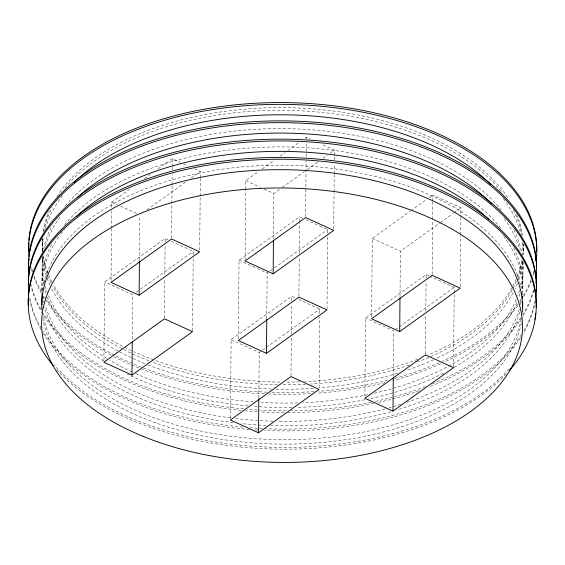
<?xml version="1.0" encoding="UTF-8"?>
<svg xmlns="http://www.w3.org/2000/svg" width="565" height="565" viewBox="0 0 565 565"><rect width="100%" height="100%" fill="white"/><g stroke="black" fill="none" stroke-linecap="round" stroke-linejoin="round"><path stroke-width="0.42" stroke-dasharray="2.83 2.12" d="M523.169 250.627L523.183 244.412A240.443 137.224 0.5 0 1 522.696 255.203M41.923 290.728L41.972 285.537M42.008 281.073L42.128 267.245M42.17 262.781L42.213 257.591M42.269 251.538L42.29 248.946M103.904 360.505L104.589 281.928L165.15 238.501L168.363 239.963M111.037 280.678L111.482 229.185M111.489 228.309L111.644 210.837M111.672 207.341L111.722 202.101L129.533 189.324M132.302 339.311L132.69 294.753L104.589 281.928M139.421 260.352L139.809 215.802M164.457 317.947L164.796 278.679M164.839 274.315L165.086 245.485M165.114 241.989L165.15 238.501M171.583 238.119L172.043 185.751M172.05 184.875L172.141 174.394M172.184 170.023L172.205 167.402M172.212 166.534L172.283 158.666L180.306 162.332M192.552 330.772L193.188 258.311M193.216 254.815L193.251 251.319L169.161 240.33M199.692 250.069L200.158 196.825M200.165 195.956L200.321 178.484M200.328 177.608L200.377 171.492L194.763 168.928M230.435 418.255L231.12 339.678L291.681 296.244L295.7 298.08M238.359 338.788L239.044 260.211L299.605 216.783L302.819 218.245M245.062 260.133L245.676 190.292M245.683 189.423L245.761 180.687L258.579 171.485M258.827 397.93L259.222 352.504L265.635 347.906M266.751 318.462L267.146 273.036L269.286 271.504M273.46 238.939L273.856 193.513L279.555 189.423M290.989 375.697L291.321 337.305M291.356 333.809L291.611 304.111M291.646 300.615L291.681 296.244M298.913 296.23L299.259 256.962M299.288 253.473L299.556 222.893M299.563 222.024L299.605 216.783M305.623 216.699L306.11 160.841M306.152 156.47L306.272 142.493M306.301 138.997L306.315 137.253L310.333 139.082M319.098 387.647L319.712 316.937M319.748 313.441L319.783 309.069L296.498 298.447M327.015 309.055L327.651 236.594M327.679 233.098L327.707 229.602L306.032 219.714M333.731 228.656L334.042 192.884M334.056 192.008L334.205 174.536M334.212 173.667L334.296 164.055M334.332 159.69L334.367 156.194M334.374 155.319L334.416 150.078L321.57 144.216M364.898 396.538L365.583 317.961L426.144 274.526L429.351 275.995M371.608 317.014L372.293 238.437L410.056 211.352M393.289 376.212L393.685 330.786L365.583 317.961M399.992 297.557L400.394 251.263L439.577 223.154M425.452 353.98L425.791 314.712M425.819 311.223L426.081 281.518M426.109 278.022L426.144 274.526M432.161 274.449L432.635 220.336M432.642 219.46L432.79 201.995M432.797 201.119L432.854 195.003L460.955 207.828L460.878 216.565M453.547 366.805L454.189 293.468M454.196 292.599L454.246 287.352L430.156 276.363M460.27 286.406L460.708 235.782M460.715 234.906L460.87 217.44M522.844 287.218L522.964 273.382M523.006 268.919L523.063 262.005M42.326 244.483L42.509 238.275M144.492 178.597L150.191 174.507M158.03 168.886L172.283 158.666M146.942 209.82L185.419 182.227M191.118 178.137L200.377 171.492M262.146 168.935L274.258 160.248M279.957 156.159L284.944 152.585M287.797 150.537L298.482 142.874M304.895 138.277L306.315 137.253M136.25 292.197L139.816 289.647M140.523 289.132L193.251 251.319M282.408 187.382L304.493 171.541M307.346 169.493L318.031 161.83M323.018 158.257L327.297 155.184M330.144 153.143L334.416 150.078M269.999 270.995L273.559 268.439M274.272 267.93L327.707 229.602M410.769 210.844L426.441 199.6M429.287 197.559L432.854 195.003M266.348 347.397L319.783 309.069M440.29 222.645L453.116 213.45M453.829 212.934L460.955 207.828M395.105 329.762L398.671 327.213M399.384 326.697L454.246 287.352M245.761 180.687L260.211 187.283M264.222 189.113L273.856 193.513M372.293 238.437L400.394 251.263M183.519 163.801L188.336 165.997M111.722 202.101L117.336 204.664M120.55 206.133L137.408 213.824M239.044 260.211L267.146 273.036M231.12 339.678L259.222 352.504M533.861 270.903A254.031 144.979 0.5 0 1 532.421 275.741M531.015 279.703A254.031 144.979 0.5 0 1 523.112 295.869M521.255 298.843A254.031 144.979 0.5 0 1 519.793 301.06M517.745 303.984A254.031 144.979 0.5 0 1 442.416 361.254M439.238 362.681A254.031 144.979 0.5 0 1 394.398 378.437M387.576 380.231A254.031 144.979 0.5 0 1 318.526 391.305M314.182 391.609A254.031 144.979 0.5 0 1 271.426 392.329M267.068 392.166A254.031 144.979 0.5 0 1 43.696 295.177M41.471 291.491A254.031 144.979 0.5 0 1 33.964 275.381M32.593 271.278A254.031 144.979 0.5 0 1 31.428 267.16M29.994 260.536A254.031 144.979 0.5 0 1 29.719 258.876M522.23 261.185A240.443 137.224 0.5 0 1 517.964 277.366M516.396 281.306A240.443 137.224 0.5 0 1 417.556 361.974M409.293 364.983A240.443 137.224 0.5 0 1 310.863 384.009M305.75 384.292A240.443 137.224 0.5 0 1 281.787 384.779M277.521 384.723A240.443 137.224 0.5 0 1 152.903 362.285M148.878 360.76A240.443 137.224 0.5 0 1 52.7 286.102M51.161 283.072A240.443 137.224 0.5 0 1 48.442 276.977M47.22 273.757A240.443 137.224 0.5 0 1 42.982 256.376M42.431 250.528A240.443 137.224 0.5 0 1 42.65 238.889M43.689 231.473A240.443 137.224 0.5 0 1 52.037 207.567M64.94 188.152A240.443 137.224 0.5 0 1 284.181 110.337A240.443 137.224 0.5 0 1 501.755 192.213M513.197 209.77A240.443 137.224 0.5 0 1 522.004 235.407M523.006 243.748A240.443 137.224 0.5 0 1 522.985 254.561M533.847 272.69A254.031 144.979 0.5 0 1 532.915 275.918M531.291 280.699A254.031 144.979 0.5 0 1 523.536 296.908M521.241 300.629A254.031 144.979 0.5 0 1 518.769 304.309M517.731 305.771A254.031 144.979 0.5 0 1 443.977 362.32M440.82 363.754A254.031 144.979 0.5 0 1 392.682 380.683M385.033 382.646A254.031 144.979 0.5 0 1 316.774 393.212M310.694 393.607A254.031 144.979 0.5 0 1 268.799 394.024M264.448 393.84A254.031 144.979 0.5 0 1 142.239 369.305M138.948 368.013A254.031 144.979 0.5 0 1 114.194 356.819M111.107 355.216A254.031 144.979 0.5 0 1 43.675 296.964M41.457 293.27A254.031 144.979 0.5 0 1 33.949 277.168M32.325 272.245A254.031 144.979 0.5 0 1 31.004 267.287M522.639 262.344A240.443 137.224 0.5 0 1 518.769 279.456M517.321 283.411A240.443 137.224 0.5 0 1 514.955 288.899M513.02 292.776A240.443 137.224 0.5 0 1 436.611 358.351M433.51 359.785A240.443 137.224 0.5 0 1 405.889 370.591M397.696 373.211A240.443 137.224 0.5 0 1 319.621 387.837M313.462 388.296A240.443 137.224 0.5 0 1 275.777 389.151M271.511 389.031A240.443 137.224 0.5 0 1 148.023 364.905M144.788 363.613A240.443 137.224 0.5 0 1 51.493 288.298M50.045 285.254A240.443 137.224 0.5 0 1 42.509 256.658M42.276 251.658A240.443 137.224 0.5 0 1 43.23 238.388M45.384 228.613A240.443 137.224 0.5 0 1 63.831 193.936M503.366 198.816A240.443 137.224 0.5 0 1 520.309 232.406M522.364 242.371A240.443 137.224 0.5 0 1 523.134 254.872M535.33 281.879A254.031 144.979 0.5 0 1 535.027 283.51M533.48 290.007A254.031 144.979 0.5 0 1 522.498 314.91M520.619 317.883A254.031 144.979 0.5 0 1 432.613 383.727M425.473 386.559A254.031 144.979 0.5 0 1 374.644 401.517M371.191 402.252A254.031 144.979 0.5 0 1 291.328 410.797M286.074 410.84A254.031 144.979 0.5 0 1 259.964 410.119M257.393 409.971A254.031 144.979 0.5 0 1 247.117 409.201M243.706 408.898A254.031 144.979 0.5 0 1 43.533 313.476M40.885 309.034A254.031 144.979 0.5 0 1 31.061 284.626M522.851 262.04A240.443 137.224 0.5 0 1 520.563 286.822M519.673 290.064A240.443 137.224 0.5 0 1 517.808 295.665M516.233 299.598A240.443 137.224 0.5 0 1 374.327 393.24M367.575 394.723A240.443 137.224 0.5 0 1 303.024 402.704M297.889 402.887A240.443 137.224 0.5 0 1 261.171 402.407M253.353 401.885A240.443 137.224 0.5 0 1 135.946 373.733M132.005 371.947A240.443 137.224 0.5 0 1 109.695 360.195M106.764 358.415A240.443 137.224 0.5 0 1 45.214 286.286M44.162 282.147A240.443 137.224 0.5 0 1 42.566 256.355M43.689 248.953A240.443 137.224 0.5 0 1 52.277 225.089M65.328 205.794A240.443 137.224 0.5 0 1 284.033 128.636A240.443 137.224 0.5 0 1 501.07 209.848M513.804 229.574A240.443 137.224 0.5 0 1 521.7 252.873M533.897 290.17A254.031 144.979 0.5 0 1 429.4 386.806M419.046 390.719A254.031 144.979 0.5 0 1 378.063 402.541M373.769 403.488A254.031 144.979 0.5 0 1 287.811 412.62M284.322 412.627A254.031 144.979 0.5 0 1 259.949 411.906M257.379 411.751A254.031 144.979 0.5 0 1 245.394 410.84M241.135 410.43A254.031 144.979 0.5 0 1 31.04 286.413M522.314 261.496A240.443 137.224 0.5 0 1 521.283 288.023M519.871 293.715A240.443 137.224 0.5 0 1 518.614 297.755M516.848 302.494A240.443 137.224 0.5 0 1 454.175 367.427M443.405 373.253A240.443 137.224 0.5 0 1 368.38 399.003M364.983 399.709A240.443 137.224 0.5 0 1 296.992 407.379M291.851 407.492A240.443 137.224 0.5 0 1 252.442 406.284M248.113 405.924A240.443 137.224 0.5 0 1 127.203 374.136M103.847 361.07A240.443 137.224 0.5 0 1 47.319 297.331M45.913 293.228A240.443 137.224 0.5 0 1 44.515 288.27M43.759 284.951A240.443 137.224 0.5 0 1 43.067 256.68M45.461 246.1A240.443 137.224 0.5 0 1 61.098 215.562M504.277 218.542A240.443 137.224 0.5 0 1 520.153 250.705M535.168 300.177A254.031 144.979 0.5 0 1 523.232 331.712M521.41 334.692A254.031 144.979 0.5 0 1 265.882 428.722M262.407 428.56A254.031 144.979 0.5 0 1 250.38 427.783M242.689 427.105A254.031 144.979 0.5 0 1 42.919 331.034M41.153 328.081A254.031 144.979 0.5 0 1 29.677 297.126M521.163 301.858A240.443 137.224 0.5 0 1 520.407 305.114M519.27 309.168A240.443 137.224 0.5 0 1 407.294 402.153M400.656 404.328A240.443 137.224 0.5 0 1 389.186 407.732M385.012 408.862A240.443 137.224 0.5 0 1 277.203 421.306M272.93 421.208A240.443 137.224 0.5 0 1 234.157 418.298M230.668 417.853A240.443 137.224 0.5 0 1 45.292 305.411M43.639 298.786A240.443 137.224 0.5 0 1 43.166 296.293M42.375 290.459A240.443 137.224 0.5 0 1 52.114 243.388M64.622 224.743A240.443 137.224 0.5 0 1 283.227 146.921A240.443 137.224 0.5 0 1 500.908 228.147M513.642 247.873A240.443 137.224 0.5 0 1 522.604 291.978M535.295 301.145A254.031 144.979 0.5 0 1 523.218 333.498M520.443 337.962A254.031 144.979 0.5 0 1 264.13 430.431M258.078 430.099A254.031 144.979 0.5 0 1 254.646 429.88M249.511 429.499A254.031 144.979 0.5 0 1 42.898 332.82M41.139 329.861A254.031 144.979 0.5 0 1 29.663 298.913M519.715 312.014A240.443 137.224 0.5 0 1 396.559 410.049M390.803 411.73A240.443 137.224 0.5 0 1 270.338 425.593M266.073 425.424A240.443 137.224 0.5 0 1 241.036 423.545M233.246 422.648A240.443 137.224 0.5 0 1 44.564 307.388M43.434 302.416A240.443 137.224 0.5 0 1 43.131 300.757M42.036 290.749A240.443 137.224 0.5 0 1 59.961 235.195M60.942 233.854A240.443 137.224 0.5 0 1 64.579 229.206M503.584 236.121A240.443 137.224 0.5 0 1 522.795 292.289M509.312 368.797A254.031 144.979 0.5 0 1 281.045 447.409A254.031 144.979 0.5 0 1 54.141 364.87M521.17 319.338A240.443 137.224 0.5 0 1 280.565 439.655A240.443 137.224 0.5 0 1 43.011 314.592M43.893 283.1A240.443 137.224 0.5 0 1 283.206 165.22A240.443 137.224 0.5 0 1 520.881 286.971M506.367 373.79A254.031 144.979 0.5 0 1 280.395 449.189A254.031 144.979 0.5 0 1 56.415 369.27M521.29 322.982A240.443 137.224 0.5 0 1 281.977 444.125A240.443 137.224 0.5 0 1 43.117 319.882M521.975 260.14A240.443 137.224 0.5 0 1 428.849 354.735M417.577 359.298A240.443 137.224 0.5 0 1 304.916 381.65M299.782 381.862A240.443 137.224 0.5 0 1 286.074 382.11M280.106 382.081A240.443 137.224 0.5 0 1 133.799 351.72M131.391 350.604A240.443 137.224 0.5 0 1 53.534 284.922M51.938 281.914A240.443 137.224 0.5 0 1 43.237 255.366M42.636 250.359A240.443 137.224 0.5 0 1 42.481 238.705M43.293 231.247A240.443 137.224 0.5 0 1 49.12 211.126M56.832 196.62A240.443 137.224 0.5 0 1 281.751 107.647A240.443 137.224 0.5 0 1 508.006 198.188M516.763 214.693A240.443 137.224 0.5 0 1 522.427 235.231"/><path stroke-width="0.85" d="M131.991 375.075L192.545 331.641L164.45 318.815L103.889 362.25L131.991 375.075L132.274 341.931M139.117 295.248L199.678 251.813L171.576 238.988L111.015 282.422L139.117 295.248L139.414 261.228M258.523 432.825L319.084 389.391L290.982 376.565L230.421 420L258.523 432.825L258.819 398.805M266.447 353.358L327.008 309.924L298.906 297.098L238.345 340.533L266.447 353.358L266.744 319.338M273.156 273.827L333.717 230.4L305.616 217.574L245.055 261.002L273.156 273.827L273.446 240.683M392.979 411.108L453.54 367.674L425.438 354.848L364.884 398.283L392.979 411.108L393.268 377.964M399.695 331.577L460.249 288.15L432.154 275.325L371.593 318.752L399.695 331.577L399.985 298.433M536.326 257.584A254.031 144.979 0.5 0 1 536.016 260.211M28.9 251.383A254.031 144.979 0.5 0 1 28.794 242.788M28.935 240.153A254.031 144.979 0.5 0 1 290.022 102.675A254.031 144.979 0.5 0 1 536.736 251.446M29.006 254.836A254.031 144.979 0.5 0 1 285.629 104.384A254.031 144.979 0.5 0 1 536.114 261.122M74.22 182.439A240.443 137.224 0.5 0 1 75.47 181.224M76.741 180.009A240.443 137.224 0.5 0 1 490.688 184.388M536.397 273.248A254.031 144.979 0.5 0 1 536.171 275.882M28.794 270.508A254.031 144.979 0.5 0 1 28.78 258.452M28.921 256.694A254.031 144.979 0.5 0 1 289.096 120.959A254.031 144.979 0.5 0 1 536.609 267.111M28.78 272.295A254.031 144.979 0.5 0 1 284.661 122.676A254.031 144.979 0.5 0 1 536.15 277.669M77.871 197.1A240.443 137.224 0.5 0 1 491.79 203.944M28.78 290.474A254.031 144.979 0.5 0 1 28.638 288.807M28.434 284.64A254.031 144.979 0.5 0 1 28.405 282.888M28.441 280.254A254.031 144.979 0.5 0 1 289.704 139.265A254.031 144.979 0.5 0 1 536.241 291.547M28.759 292.26A254.031 144.979 0.5 0 1 283.044 140.953A254.031 144.979 0.5 0 1 535.994 295.961M76.423 216.6A240.443 137.224 0.5 0 1 488.57 219.227M535.754 313.349A254.031 144.979 0.5 0 1 535.415 315.969M535.147 317.657A254.031 144.979 0.5 0 1 534.857 319.289M28.37 305.432A254.031 144.979 0.5 0 1 28.278 298.553M28.398 295.919A254.031 144.979 0.5 0 1 289.541 157.564A254.031 144.979 0.5 0 1 536.227 307.212M41.916 304.577A240.443 137.224 0.5 0 1 42.17 293.779M521.919 292.79A240.443 137.224 0.5 0 1 522.138 294.457M522.321 296.131A240.443 137.224 0.5 0 1 522.533 298.631M522.682 301.971A240.443 137.224 0.5 0 1 522.604 307.784M53.018 365.343A254.031 144.979 0.5 0 1 284.746 159.266A254.031 144.979 0.5 0 1 509.291 370.584M41.916 309.874A240.443 137.224 0.5 0 1 281.829 169.677A240.443 137.224 0.5 0 1 522.568 312.247M143.785 436.646A240.443 137.224 0.5 0 0 521.552 338.831A240.443 137.224 0.5 0 0 180.871 200.123A240.443 137.224 0.5 0 0 143.785 436.646"/></g></svg>
